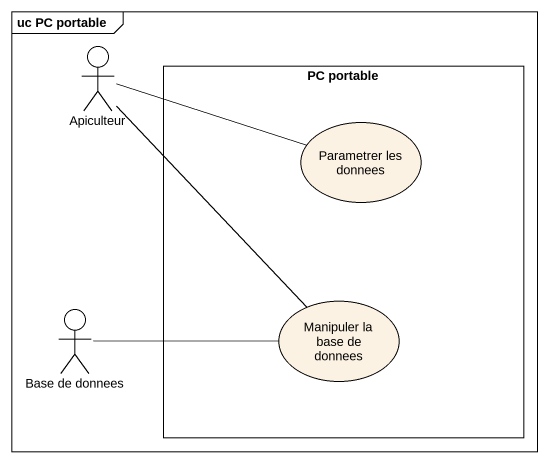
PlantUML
@startuml
mainframe uc PC portable
actor Apiculteur
rectangle "PC portable" as PC_portable {
  usecase "Parametrer les donnees" as Parametrer_les_donnees
  usecase "Manipuler la base de donnees" as Manipuler_la_base_de_donnees
}
actor "Base de donnees" as Base_de_donnees
Apiculteur -right- Parametrer_les_donnees
Apiculteur -- Manipuler_la_base_de_donnees
Base_de_donnees -right- Manipuler_la_base_de_donnees
@enduml
